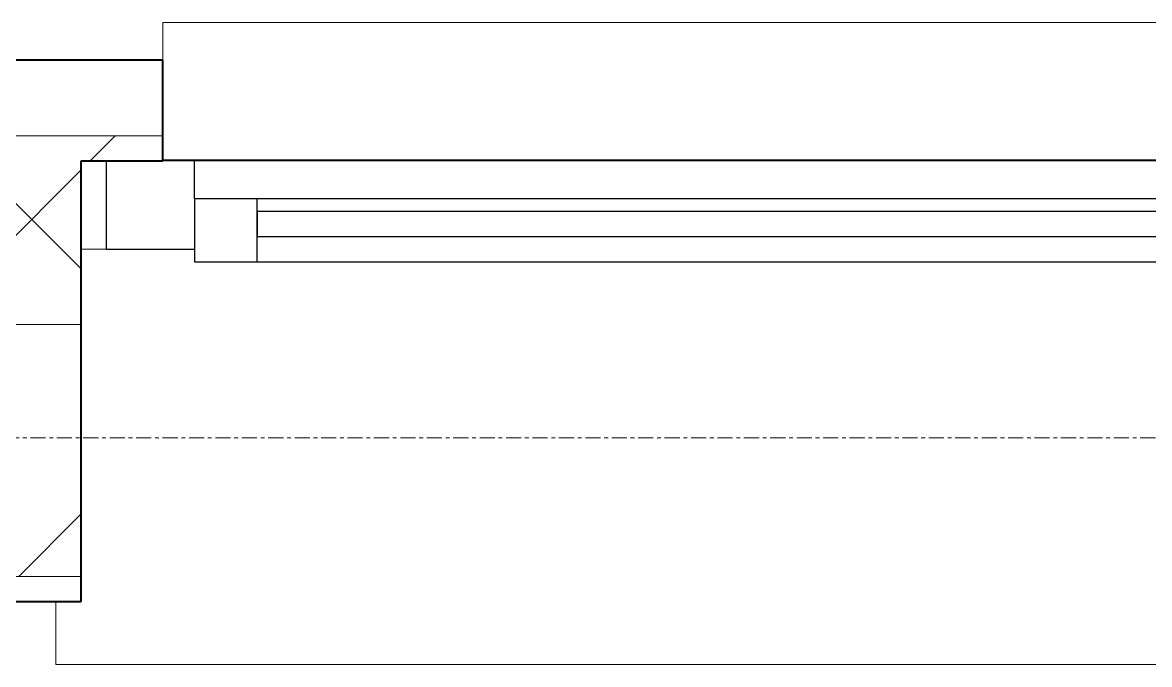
# Model space of a CAD drawing. Header units: millimetres. Extents: x -32954 to 151739, y -65671 to 56243.
# Drawn here: x -11462 to -10567, y -20934 to -20424 of the extents above; entities that cross this region are included whole.
import ezdxf

# ---------------------------------------------------------------- set-up
doc = ezdxf.new("R2010")
doc.units = ezdxf.units.MM
doc.linetypes.add('ADSK_Линия сетки', pattern=[21, 12, -3, 3, -3])
for name, color, linetype, lineweight in [('Каркас_Импост', 7, 'Continuous', 30), ('Окна', 7, 'Continuous', 18), ('Оси', 7, 'Continuous', 9), ('Остекление', 7, 'Continuous', 30), ('Отлив', 7, 'Continuous', 18), ('Подоконник_Верхний брус', 7, 'Continuous', 18), ('Стены разрез', 7, 'Continuous', 40), ('Стены штриховка', 7, 'Continuous', 18)]:
    doc.layers.add(name, color=color, linetype=linetype, lineweight=lineweight)

# ---------------------------------------------------------------- blocks, each defined once
blk = doc.blocks.new('B2B_Окно_1створка - 1320х1460h-729011-В_АР_ПЭ_02 Этаж')
at = {"layer": 'Каркас_Импост', "lineweight": 30}
for p, q in [((-660, 135), (-660, 65)), ((-590, 135), (-615, 135)), ((-590, 105), (-590, 135)), ((-540, 105), (-590, 105)), ((-590, 105), (-590, 55)), ((-540, 55), (-540, 105)), ((-660, 65), (-590, 65)), ((-590, 55), (-540, 55))]:
    blk.add_line(p, q, dxfattribs=at)
at = {"layer": 'Каркас_Импост'}
for p, q in [((590, 135), (-590, 135)), ((540, 105), (-540, 105)), ((-540, 55), (540, 55))]:
    blk.add_line(p, q, dxfattribs=at)
at = {"layer": 'Остекление'}
for p, q in [((540, 95), (-540, 95)), ((-540, 95), (-540, 75)), ((-540, 75), (540, 75))]:
    blk.add_line(p, q, dxfattribs=at)
blk = doc.blocks.new('В2В_Подоконник_ПВХ - ПВХ-717279-В_АР_ПЭ_02 Этаж')
at = {"layer": 'Подоконник_Верхний брус'}
for p, q in [((-680, 0), (-660, 0)), ((-700, -280), (-700, -330)), ((-700, -330), (700, -330))]:
    blk.add_line(p, q, dxfattribs=at)
blk = doc.blocks.new('B2B_Отлив - Отлив_металлический-717280-В_АР_ПЭ_02 Этаж')
at = {"layer": 'Отлив'}
for p, q in [((-615, 80), (-615, 110)), ((615, 110), (-615, 110)), ((-615, 1), (615, 1))]:
    blk.add_line(p, q, dxfattribs=at)

msp = doc.modelspace()

# ---------------------------------------------------------------- hatches: boundary and pattern name
at = {"layer": 'Стены разрез', "lineweight": 9}
h = msp.add_hatch(dxfattribs=at)
h.set_pattern_fill('FP_1', color=256, style=0, pattern_type=2)
h.set_pattern_definition([(45, (-4e-12, -22914.43), (-106.066, 106.066), []), (135, (-4e-12, -22914.43), (-106.066, -106.066), [])])
h.paths.add_polyline_path([(-11415.71, -20664.43), (-11415.71, -20534.43), (-11350.71, -20534.43), (-11350.71, -20514.43), (-12250.71, -20514.43), (-12250.71, -20664.43), (-12132.05, -20664.43)])
h = msp.add_hatch(dxfattribs=at)
h.set_pattern_fill('FP_2', color=256, style=0, pattern_type=2)
h.set_pattern_definition([(45, (-4e-12, -22914.43), (-314.309, 314.309), []), (45, (314.3, -22914.43), (-314.309, 314.309), [555.625, -111.125, 3.353, -107.772])])
h.paths.add_polyline_path([(-11415.71, -20864.43), (-11415.71, -20664.43), (-12250.71, -20664.43), (-12250.71, -20864.43), (-12132.05, -20864.43)])

# ---------------------------------------------------------------- linework, layer by layer
at = {"layer": 'Оси', "linetype": 'ADSK_Линия сетки'}
msp.add_line((2500, -20754.43), (-32136.36, -20754.43), dxfattribs=at)
at = {"layer": 'Стены разрез'}
for p, q in [((-11350.71, -20454.43), (-13169.8, -20454.43)), ((-11350.71, -20534.43), (-11350.71, -20454.43)), ((-11415.71, -20884.43), (-11415.71, -20534.43)), ((-11415.71, -20534.43), (-11350.71, -20534.43)), ((-12325, -20884.43), (-11415.71, -20884.43))]:
    msp.add_line(p, q, dxfattribs=at)
at = {"layer": 'Стены штриховка'}
for p, q in [((-11350.71, -20514.43), (-13169.8, -20514.43)), ((-11415.71, -20664.43), (-13104.8, -20664.43)), ((-11415.71, -20864.43), (-13104.8, -20864.43))]:
    msp.add_line(p, q, dxfattribs=at)

# ---------------------------------------------------------------- block references
at = {"layer": 'Окна'}
for name, p in [('B2B_Отлив - Отлив_металлический-717280-В_АР_ПЭ_02 Этаж', (-10735.71, -20534.43)), ('B2B_Окно_1створка - 1320х1460h-729011-В_АР_ПЭ_02 Этаж', (-10735.71, -20669.43)), ('В2В_Подоконник_ПВХ - ПВХ-717279-В_АР_ПЭ_02 Этаж', (-10735.71, -20604.43))]:
    msp.add_blockref(name, p, dxfattribs=at)

doc.saveas('drawing.dxf')
